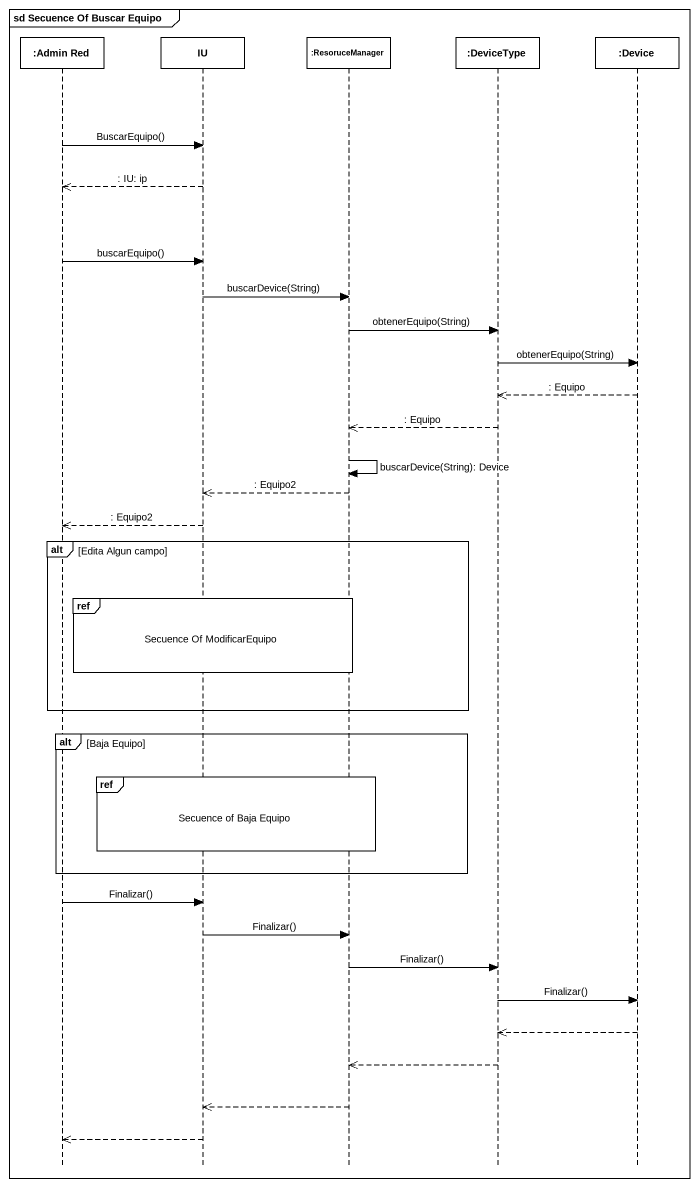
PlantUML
@startuml
mainframe sd Secuence Of Buscar Equipo
hide footbox
participant ":Admin Red" as Admin_Red
participant IU
participant ":ResoruceManager" as ResoruceManager
participant ":DeviceType" as DeviceType
participant ":Device" as Device

Admin_Red -> IU : BuscarEquipo()
IU -->> Admin_Red : : IU: ip
Admin_Red -> IU : buscarEquipo()
IU -> ResoruceManager : buscarDevice(String)
ResoruceManager -> DeviceType : obtenerEquipo(String)
DeviceType -> Device : obtenerEquipo(String)
Device -->> DeviceType : : Equipo
DeviceType -->> ResoruceManager : : Equipo
ResoruceManager -> ResoruceManager : buscarDevice(String): Device
ResoruceManager -->> IU : : Equipo2
IU -->> Admin_Red : : Equipo2
alt Edita Algun campo
  ref over IU, ResoruceManager : Secuence Of ModificarEquipo
end
alt Baja Equipo
  ref over IU, ResoruceManager : Secuence of Baja Equipo
end
Admin_Red -> IU : Finalizar()
IU -> ResoruceManager : Finalizar()
ResoruceManager -> DeviceType : Finalizar()
DeviceType -> Device : Finalizar()
Device -->> DeviceType
DeviceType -->> ResoruceManager
ResoruceManager -->> IU
IU -->> Admin_Red
@enduml
